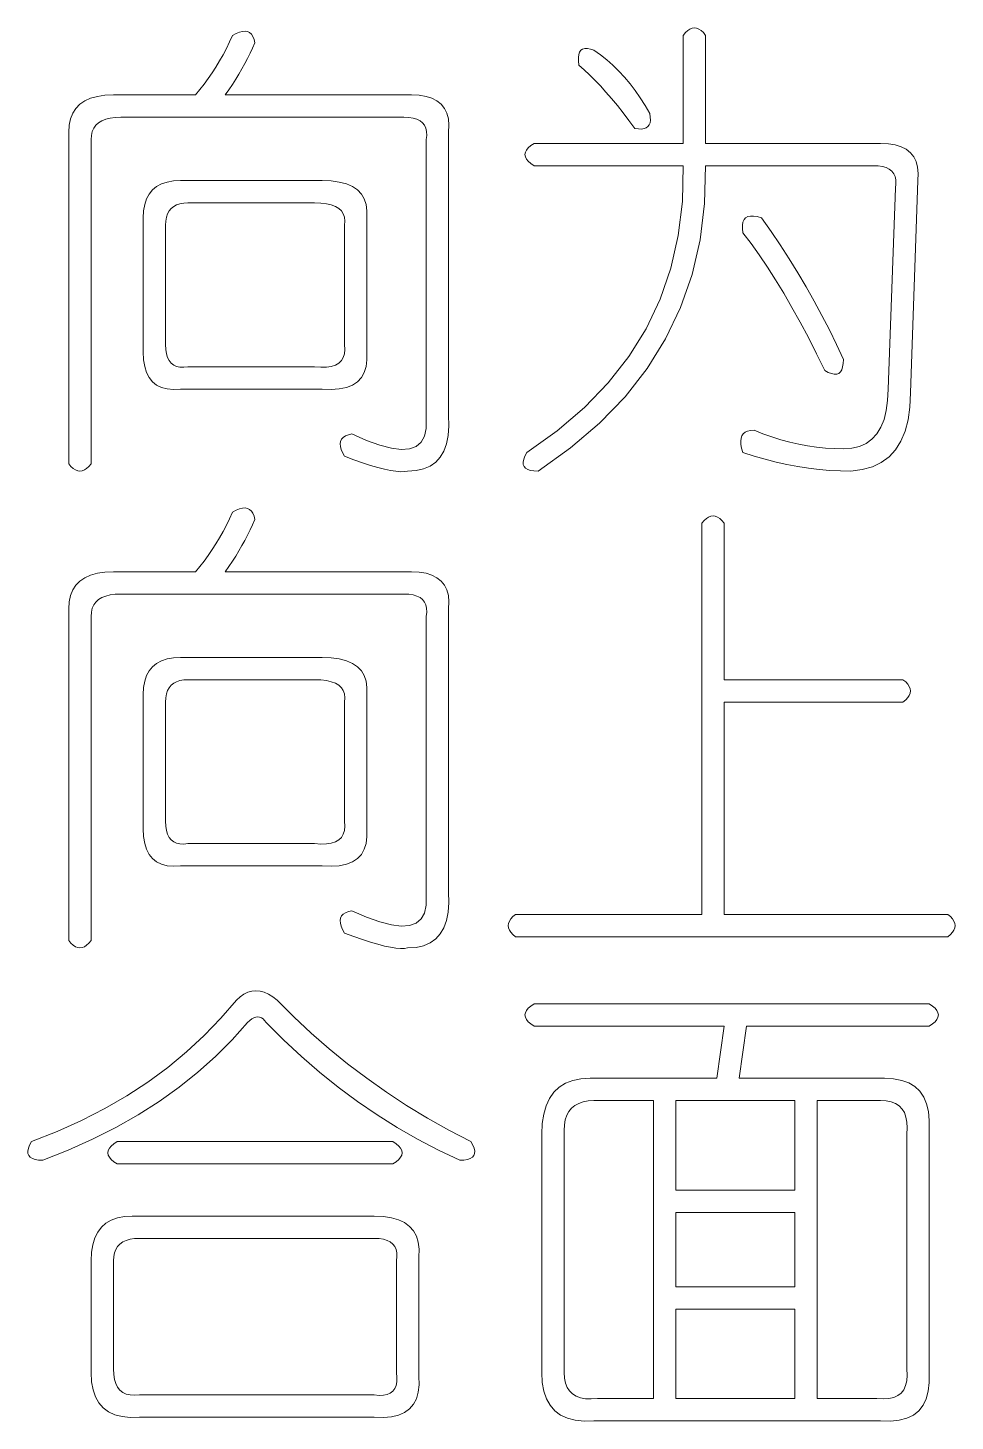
# Model space of a CAD drawing. Extents: x 0 to 297, y 0 to 210.
# Drawn here: x 108.33 to 118.29, y 24.97 to 39.94 of the extents above; entities that cross this region are included whole.
import ezdxf

# ---------------------------------------------------------------- set-up
doc = ezdxf.new("R2010")
doc.units = 0

msp = doc.modelspace()

# ---------------------------------------------------------------- linework, layer by layer
at = {"color": 255, "lineweight": 13}
for points in [[(110.526, 39.855), (110.565, 39.876), (110.6, 39.89), (110.632, 39.898), (110.661, 39.9), (110.686, 39.895), (110.709, 39.884), (110.728, 39.866), (110.744, 39.842), (110.757, 39.812), (110.766, 39.775), (110.741, 39.719), (110.715, 39.663), (110.687, 39.607), (110.657, 39.551), (110.626, 39.495), (110.593, 39.439), (110.559, 39.383), (110.523, 39.327), (110.485, 39.271), (110.446, 39.215), (112.446, 39.215), (112.529, 39.211), (112.603, 39.199), (112.667, 39.179), (112.721, 39.151), (112.766, 39.115), (112.801, 39.071), (112.827, 39.019), (112.843, 38.959), (112.849, 38.891), (112.846, 38.815), (112.846, 35.775), (112.849, 35.661), (112.841, 35.559), (112.823, 35.469), (112.795, 35.391), (112.756, 35.325), (112.707, 35.271), (112.647, 35.229), (112.577, 35.199), (112.497, 35.181), (112.406, 35.175), (112.371, 35.17), (112.328, 35.169), (112.278, 35.173), (112.221, 35.182), (112.156, 35.195), (112.085, 35.214), (112.006, 35.237), (111.92, 35.265), (111.827, 35.298), (111.726, 35.335), (111.705, 35.374), (111.691, 35.409), (111.683, 35.441), (111.681, 35.47), (111.686, 35.495), (111.697, 35.518), (111.715, 35.537), (111.739, 35.553), (111.769, 35.566), (111.806, 35.575), (111.965, 35.505), (112.107, 35.454), (112.231, 35.422), (112.337, 35.409), (112.426, 35.415), (112.497, 35.441), (112.551, 35.486), (112.587, 35.55), (112.605, 35.633), (112.606, 35.735), (112.606, 38.735), (112.611, 38.781), (112.609, 38.822), (112.601, 38.858), (112.587, 38.889), (112.566, 38.915), (112.539, 38.937), (112.505, 38.954), (112.465, 38.966), (112.419, 38.973), (112.366, 38.975), (109.326, 38.975), (109.265, 38.973), (109.211, 38.966), (109.163, 38.954), (109.121, 38.937), (109.086, 38.915), (109.057, 38.889), (109.035, 38.858), (109.019, 38.822), (109.009, 38.781), (109.006, 38.735), (109.006, 35.255), (108.982, 35.226), (108.958, 35.204), (108.934, 35.188), (108.91, 35.178), (108.886, 35.175), (108.862, 35.178), (108.838, 35.188), (108.814, 35.204), (108.79, 35.226), (108.766, 35.255), (108.766, 38.815), (108.771, 38.891), (108.785, 38.959), (108.809, 39.019), (108.843, 39.071), (108.886, 39.115), (108.939, 39.151), (109.001, 39.179), (109.073, 39.199), (109.155, 39.211), (109.246, 39.215), (110.126, 39.215), (110.173, 39.272), (110.219, 39.33), (110.263, 39.39), (110.305, 39.452), (110.346, 39.515), (110.385, 39.58), (110.423, 39.646), (110.459, 39.714), (110.493, 39.784)], [(115.366, 39.855), (115.39, 39.884), (115.414, 39.906), (115.438, 39.922), (115.462, 39.932), (115.486, 39.935), (115.51, 39.932), (115.534, 39.922), (115.558, 39.906), (115.582, 39.884), (115.606, 39.855), (115.606, 38.695), (117.486, 38.695), (117.569, 38.691), (117.643, 38.679), (117.707, 38.659), (117.761, 38.631), (117.806, 38.595), (117.841, 38.551), (117.867, 38.499), (117.883, 38.439), (117.889, 38.371), (117.886, 38.295), (117.806, 36.015), (117.8, 35.863), (117.781, 35.726), (117.749, 35.604), (117.704, 35.497), (117.646, 35.405), (117.576, 35.329), (117.493, 35.268), (117.397, 35.222), (117.288, 35.191), (117.166, 35.175), (117.054, 35.177), (116.941, 35.183), (116.827, 35.193), (116.712, 35.207), (116.596, 35.225), (116.48, 35.247), (116.363, 35.273), (116.245, 35.303), (116.126, 35.337), (116.006, 35.375), (115.993, 35.421), (115.985, 35.462), (115.983, 35.498), (115.987, 35.529), (115.996, 35.555), (116.011, 35.577), (116.031, 35.594), (116.057, 35.606), (116.089, 35.613), (116.126, 35.615), (116.222, 35.577), (116.318, 35.543), (116.414, 35.513), (116.51, 35.487), (116.606, 35.465), (116.702, 35.447), (116.798, 35.433), (116.894, 35.423), (116.99, 35.417), (117.086, 35.415), (117.177, 35.422), (117.259, 35.441), (117.331, 35.473), (117.393, 35.518), (117.446, 35.575), (117.489, 35.646), (117.523, 35.729), (117.547, 35.825), (117.561, 35.934), (117.566, 36.055), (117.646, 38.215), (117.651, 38.261), (117.649, 38.302), (117.641, 38.338), (117.627, 38.369), (117.606, 38.395), (117.579, 38.417), (117.545, 38.434), (117.505, 38.446), (117.459, 38.453), (117.406, 38.455), (115.606, 38.455), (115.595, 38.048), (115.547, 37.658), (115.461, 37.286), (115.337, 36.932), (115.176, 36.595), (114.977, 36.276), (114.741, 35.974), (114.467, 35.69), (114.155, 35.424), (113.806, 35.175), (113.762, 35.177), (113.725, 35.183), (113.695, 35.193), (113.672, 35.207), (113.656, 35.225), (113.648, 35.247), (113.647, 35.273), (113.653, 35.303), (113.666, 35.337), (113.686, 35.375), (114.013, 35.608), (114.304, 35.857), (114.56, 36.123), (114.781, 36.406), (114.966, 36.705), (115.117, 37.022), (115.232, 37.355), (115.312, 37.705), (115.357, 38.072), (115.366, 38.455), (113.766, 38.455), (113.73, 38.479), (113.702, 38.503), (113.682, 38.527), (113.67, 38.551), (113.666, 38.575), (113.67, 38.599), (113.682, 38.623), (113.702, 38.647), (113.73, 38.671), (113.766, 38.695), (115.366, 38.695)], [(114.406, 39.695), (114.477, 39.645), (114.545, 39.591), (114.611, 39.533), (114.675, 39.471), (114.736, 39.405), (114.795, 39.335), (114.851, 39.261), (114.905, 39.183), (114.957, 39.101), (115.006, 39.015), (115.012, 38.978), (115.013, 38.945), (115.009, 38.917), (115, 38.894), (114.986, 38.875), (114.968, 38.862), (114.945, 38.853), (114.917, 38.849), (114.884, 38.85), (114.846, 38.855), (114.783, 38.941), (114.72, 39.023), (114.658, 39.101), (114.597, 39.175), (114.536, 39.245), (114.477, 39.311), (114.418, 39.373), (114.36, 39.431), (114.303, 39.485), (114.246, 39.535), (114.241, 39.58), (114.24, 39.618), (114.244, 39.65), (114.253, 39.676), (114.266, 39.695), (114.285, 39.708), (114.308, 39.714), (114.336, 39.714), (114.369, 39.708)], [(109.966, 38.295), (111.486, 38.295), (111.585, 38.291), (111.672, 38.279), (111.748, 38.259), (111.813, 38.231), (111.866, 38.195), (111.909, 38.151), (111.94, 38.099), (111.96, 38.039), (111.969, 37.971), (111.966, 37.895), (111.966, 36.455), (111.969, 36.372), (111.96, 36.298), (111.94, 36.234), (111.909, 36.18), (111.866, 36.135), (111.813, 36.1), (111.748, 36.074), (111.672, 36.058), (111.585, 36.052), (111.486, 36.055), (109.966, 36.055), (109.89, 36.052), (109.822, 36.058), (109.762, 36.074), (109.71, 36.1), (109.666, 36.135), (109.63, 36.18), (109.602, 36.234), (109.582, 36.298), (109.57, 36.372), (109.566, 36.455), (109.566, 37.895), (109.57, 37.971), (109.582, 38.039), (109.602, 38.099), (109.63, 38.151), (109.666, 38.195), (109.71, 38.231), (109.762, 38.259), (109.822, 38.279), (109.89, 38.291)], [(111.406, 38.055), (110.046, 38.055), (110.001, 38.053), (109.96, 38.046), (109.924, 38.034), (109.893, 38.017), (109.866, 37.995), (109.845, 37.969), (109.828, 37.938), (109.816, 37.902), (109.809, 37.861), (109.806, 37.815), (109.806, 36.535), (109.809, 36.482), (109.816, 36.436), (109.828, 36.396), (109.845, 36.362), (109.866, 36.335), (109.893, 36.314), (109.924, 36.3), (109.96, 36.292), (110.001, 36.29), (110.046, 36.295), (111.406, 36.295), (111.474, 36.29), (111.534, 36.292), (111.586, 36.3), (111.63, 36.314), (111.666, 36.335), (111.694, 36.362), (111.714, 36.396), (111.726, 36.436), (111.73, 36.482), (111.726, 36.535), (111.726, 37.815), (111.73, 37.861), (111.726, 37.902), (111.714, 37.938), (111.694, 37.969), (111.666, 37.995), (111.63, 38.017), (111.586, 38.034), (111.534, 38.046), (111.474, 38.053)], [(116.206, 37.895), (116.309, 37.75), (116.408, 37.604), (116.504, 37.456), (116.597, 37.306), (116.686, 37.155), (116.773, 37.002), (116.856, 36.848), (116.936, 36.692), (117.013, 36.534), (117.086, 36.375), (117.084, 36.331), (117.078, 36.294), (117.068, 36.264), (117.054, 36.241), (117.036, 36.225), (117.014, 36.217), (116.988, 36.216), (116.958, 36.222), (116.924, 36.235), (116.886, 36.255), (116.798, 36.436), (116.71, 36.609), (116.622, 36.775), (116.534, 36.934), (116.446, 37.085), (116.358, 37.23), (116.27, 37.367), (116.182, 37.497), (116.094, 37.62), (116.006, 37.735), (116.001, 37.78), (116.001, 37.818), (116.007, 37.85), (116.019, 37.876), (116.036, 37.895), (116.059, 37.908), (116.087, 37.914), (116.121, 37.914), (116.161, 37.908)], [(110.526, 34.735), (110.565, 34.756), (110.6, 34.77), (110.632, 34.778), (110.661, 34.78), (110.686, 34.775), (110.709, 34.764), (110.728, 34.746), (110.744, 34.722), (110.757, 34.692), (110.766, 34.655), (110.741, 34.599), (110.715, 34.543), (110.687, 34.487), (110.657, 34.431), (110.626, 34.375), (110.593, 34.319), (110.559, 34.263), (110.523, 34.207), (110.485, 34.151), (110.446, 34.095), (112.446, 34.095), (112.529, 34.091), (112.603, 34.079), (112.667, 34.059), (112.721, 34.031), (112.766, 33.995), (112.801, 33.951), (112.827, 33.899), (112.843, 33.839), (112.849, 33.771), (112.846, 33.695), (112.846, 30.655), (112.849, 30.541), (112.841, 30.439), (112.823, 30.349), (112.795, 30.271), (112.756, 30.205), (112.707, 30.151), (112.647, 30.109), (112.577, 30.079), (112.497, 30.061), (112.406, 30.055), (112.371, 30.05), (112.328, 30.049), (112.278, 30.053), (112.221, 30.062), (112.156, 30.075), (112.085, 30.094), (112.006, 30.117), (111.92, 30.145), (111.827, 30.178), (111.726, 30.215), (111.705, 30.254), (111.691, 30.289), (111.683, 30.321), (111.681, 30.35), (111.686, 30.375), (111.697, 30.398), (111.715, 30.417), (111.739, 30.433), (111.769, 30.446), (111.806, 30.455), (111.965, 30.385), (112.107, 30.334), (112.231, 30.302), (112.337, 30.289), (112.426, 30.295), (112.497, 30.321), (112.551, 30.366), (112.587, 30.43), (112.605, 30.513), (112.606, 30.615), (112.606, 33.615), (112.611, 33.661), (112.609, 33.702), (112.601, 33.738), (112.587, 33.769), (112.566, 33.795), (112.539, 33.817), (112.505, 33.834), (112.465, 33.846), (112.419, 33.853), (112.366, 33.855), (109.326, 33.855), (109.265, 33.853), (109.211, 33.846), (109.163, 33.834), (109.121, 33.817), (109.086, 33.795), (109.057, 33.769), (109.035, 33.738), (109.019, 33.702), (109.009, 33.661), (109.006, 33.615), (109.006, 30.135), (108.982, 30.106), (108.958, 30.084), (108.934, 30.068), (108.91, 30.058), (108.886, 30.055), (108.862, 30.058), (108.838, 30.068), (108.814, 30.084), (108.79, 30.106), (108.766, 30.135), (108.766, 33.695), (108.771, 33.771), (108.785, 33.839), (108.809, 33.899), (108.843, 33.951), (108.886, 33.995), (108.939, 34.031), (109.001, 34.059), (109.073, 34.079), (109.155, 34.091), (109.246, 34.095), (110.126, 34.095), (110.173, 34.152), (110.219, 34.21), (110.263, 34.27), (110.305, 34.332), (110.346, 34.395), (110.385, 34.46), (110.423, 34.526), (110.459, 34.594), (110.493, 34.664)], [(115.806, 34.615), (115.806, 32.935), (117.726, 32.935), (117.755, 32.911), (117.777, 32.887), (117.793, 32.863), (117.803, 32.839), (117.806, 32.815), (117.803, 32.791), (117.793, 32.767), (117.777, 32.743), (117.755, 32.719), (117.726, 32.695), (115.806, 32.695), (115.806, 30.415), (118.206, 30.415), (118.235, 30.391), (118.257, 30.367), (118.273, 30.343), (118.283, 30.319), (118.286, 30.295), (118.283, 30.271), (118.273, 30.247), (118.257, 30.223), (118.235, 30.199), (118.206, 30.175), (113.566, 30.175), (113.537, 30.199), (113.515, 30.223), (113.499, 30.247), (113.489, 30.271), (113.486, 30.295), (113.489, 30.319), (113.499, 30.343), (113.515, 30.367), (113.537, 30.391), (113.566, 30.415), (115.566, 30.415), (115.566, 34.615), (115.59, 34.644), (115.614, 34.666), (115.638, 34.682), (115.662, 34.692), (115.686, 34.695), (115.71, 34.692), (115.734, 34.682), (115.758, 34.666), (115.782, 34.644)], [(109.966, 33.175), (111.486, 33.175), (111.585, 33.171), (111.672, 33.159), (111.748, 33.139), (111.813, 33.111), (111.866, 33.075), (111.909, 33.031), (111.94, 32.979), (111.96, 32.919), (111.969, 32.851), (111.966, 32.775), (111.966, 31.335), (111.969, 31.252), (111.96, 31.178), (111.94, 31.114), (111.909, 31.06), (111.866, 31.015), (111.813, 30.98), (111.748, 30.954), (111.672, 30.938), (111.585, 30.932), (111.486, 30.935), (109.966, 30.935), (109.89, 30.932), (109.822, 30.938), (109.762, 30.954), (109.71, 30.98), (109.666, 31.015), (109.63, 31.06), (109.602, 31.114), (109.582, 31.178), (109.57, 31.252), (109.566, 31.335), (109.566, 32.775), (109.57, 32.851), (109.582, 32.919), (109.602, 32.979), (109.63, 33.031), (109.666, 33.075), (109.71, 33.111), (109.762, 33.139), (109.822, 33.159), (109.89, 33.171)], [(111.406, 32.935), (110.046, 32.935), (110.001, 32.933), (109.96, 32.926), (109.924, 32.914), (109.893, 32.897), (109.866, 32.875), (109.845, 32.849), (109.828, 32.818), (109.816, 32.782), (109.809, 32.741), (109.806, 32.695), (109.806, 31.415), (109.809, 31.362), (109.816, 31.316), (109.828, 31.276), (109.845, 31.242), (109.866, 31.215), (109.893, 31.194), (109.924, 31.18), (109.96, 31.172), (110.001, 31.17), (110.046, 31.175), (111.406, 31.175), (111.474, 31.17), (111.534, 31.172), (111.586, 31.18), (111.63, 31.194), (111.666, 31.215), (111.694, 31.242), (111.714, 31.276), (111.726, 31.316), (111.73, 31.362), (111.726, 31.415), (111.726, 32.695), (111.73, 32.741), (111.726, 32.782), (111.714, 32.818), (111.694, 32.849), (111.666, 32.875), (111.63, 32.897), (111.586, 32.914), (111.534, 32.926), (111.474, 32.933)], [(111.006, 29.495), (111.185, 29.314), (111.371, 29.14), (111.563, 28.972), (111.761, 28.81), (111.966, 28.655), (112.177, 28.506), (112.395, 28.364), (112.619, 28.228), (112.849, 28.098), (113.086, 27.975), (113.107, 27.937), (113.12, 27.903), (113.126, 27.873), (113.125, 27.847), (113.116, 27.825), (113.101, 27.807), (113.078, 27.793), (113.048, 27.783), (113.011, 27.777), (112.966, 27.775), (112.737, 27.884), (112.512, 28.001), (112.292, 28.127), (112.077, 28.262), (111.866, 28.405), (111.661, 28.558), (111.46, 28.719), (111.264, 28.889), (111.073, 29.068), (110.886, 29.255), (110.87, 29.277), (110.853, 29.294), (110.835, 29.306), (110.816, 29.313), (110.796, 29.315), (110.776, 29.313), (110.755, 29.306), (110.733, 29.294), (110.71, 29.277), (110.686, 29.255), (110.52, 29.068), (110.342, 28.889), (110.152, 28.719), (109.95, 28.558), (109.736, 28.405), (109.51, 28.262), (109.272, 28.127), (109.022, 28.001), (108.76, 27.884), (108.486, 27.775), (108.442, 27.777), (108.405, 27.783), (108.375, 27.793), (108.352, 27.807), (108.336, 27.825), (108.328, 27.847), (108.327, 27.873), (108.333, 27.903), (108.346, 27.937), (108.366, 27.975), (108.64, 28.084), (108.902, 28.202), (109.152, 28.33), (109.39, 28.468), (109.616, 28.615), (109.83, 28.772), (110.032, 28.938), (110.222, 29.114), (110.4, 29.3), (110.566, 29.495), (110.607, 29.531), (110.648, 29.559), (110.69, 29.579), (110.733, 29.591), (110.776, 29.595), (110.821, 29.591), (110.866, 29.579), (110.912, 29.559), (110.959, 29.531)], [(113.766, 29.455), (118.006, 29.455), (118.042, 29.431), (118.07, 29.407), (118.09, 29.383), (118.102, 29.359), (118.106, 29.335), (118.102, 29.311), (118.09, 29.287), (118.07, 29.263), (118.042, 29.239), (118.006, 29.215), (116.046, 29.215), (115.966, 28.655), (117.526, 28.655), (117.625, 28.65), (117.712, 28.633), (117.788, 28.605), (117.853, 28.566), (117.906, 28.515), (117.949, 28.454), (117.98, 28.381), (118, 28.297), (118.009, 28.202), (118.006, 28.095), (118.006, 25.495), (118.008, 25.389), (117.998, 25.295), (117.976, 25.213), (117.942, 25.143), (117.896, 25.085), (117.838, 25.039), (117.768, 25.005), (117.686, 24.983), (117.592, 24.973), (117.486, 24.975), (114.406, 24.975), (114.3, 24.973), (114.205, 24.983), (114.121, 25.005), (114.048, 25.039), (113.986, 25.085), (113.936, 25.143), (113.897, 25.213), (113.869, 25.295), (113.852, 25.389), (113.846, 25.495), (113.846, 28.055), (113.851, 28.169), (113.867, 28.271), (113.893, 28.361), (113.929, 28.439), (113.976, 28.505), (114.033, 28.559), (114.101, 28.601), (114.179, 28.631), (114.267, 28.649), (114.366, 28.655), (115.726, 28.655), (115.806, 29.215), (113.766, 29.215), (113.73, 29.239), (113.702, 29.263), (113.682, 29.287), (113.67, 29.311), (113.666, 29.335), (113.67, 29.359), (113.682, 29.383), (113.702, 29.407), (113.73, 29.431)], [(115.046, 28.415), (114.406, 28.415), (114.345, 28.412), (114.291, 28.402), (114.243, 28.386), (114.201, 28.364), (114.166, 28.335), (114.137, 28.3), (114.115, 28.258), (114.099, 28.21), (114.089, 28.156), (114.086, 28.095), (114.086, 25.495), (114.09, 25.435), (114.101, 25.382), (114.119, 25.336), (114.144, 25.297), (114.176, 25.265), (114.216, 25.241), (114.263, 25.224), (114.317, 25.214), (114.378, 25.211), (114.446, 25.215), (115.046, 25.215)], [(116.566, 28.415), (115.286, 28.415), (115.286, 27.455), (116.566, 27.455)], [(117.486, 28.415), (116.806, 28.415), (116.806, 25.215), (117.446, 25.215), (117.514, 25.211), (117.574, 25.215), (117.626, 25.227), (117.67, 25.247), (117.706, 25.275), (117.734, 25.311), (117.754, 25.355), (117.766, 25.407), (117.77, 25.467), (117.766, 25.535), (117.766, 28.055), (117.771, 28.124), (117.768, 28.185), (117.758, 28.239), (117.741, 28.286), (117.716, 28.325), (117.685, 28.358), (117.646, 28.383), (117.6, 28.401), (117.547, 28.412)], [(109.286, 27.975), (112.246, 27.975), (112.282, 27.951), (112.31, 27.927), (112.33, 27.903), (112.342, 27.879), (112.346, 27.855), (112.342, 27.831), (112.33, 27.807), (112.31, 27.783), (112.282, 27.759), (112.246, 27.735), (109.286, 27.735), (109.25, 27.759), (109.222, 27.783), (109.202, 27.807), (109.19, 27.831), (109.186, 27.855), (109.19, 27.879), (109.202, 27.903), (109.222, 27.927), (109.25, 27.951)], [(109.446, 27.175), (112.046, 27.175), (112.145, 27.171), (112.232, 27.158), (112.308, 27.136), (112.373, 27.105), (112.426, 27.065), (112.469, 27.017), (112.5, 26.96), (112.52, 26.894), (112.529, 26.819), (112.526, 26.735), (112.526, 25.455), (112.529, 25.364), (112.52, 25.284), (112.5, 25.214), (112.469, 25.154), (112.426, 25.105), (112.373, 25.066), (112.308, 25.038), (112.232, 25.02), (112.145, 25.012), (112.046, 25.015), (109.526, 25.015), (109.427, 25.013), (109.339, 25.022), (109.261, 25.042), (109.193, 25.073), (109.136, 25.115), (109.089, 25.169), (109.053, 25.234), (109.027, 25.31), (109.011, 25.397), (109.006, 25.495), (109.006, 26.695), (109.011, 26.786), (109.024, 26.868), (109.046, 26.94), (109.077, 27.002), (109.116, 27.055), (109.165, 27.098), (109.222, 27.132), (109.288, 27.156), (109.363, 27.17)], [(116.566, 27.215), (115.286, 27.215), (115.286, 26.415), (116.566, 26.415)], [(112.046, 26.935), (109.526, 26.935), (109.473, 26.933), (109.425, 26.926), (109.383, 26.914), (109.347, 26.897), (109.316, 26.875), (109.291, 26.849), (109.271, 26.818), (109.257, 26.782), (109.249, 26.741), (109.246, 26.695), (109.246, 25.535), (109.249, 25.475), (109.257, 25.422), (109.271, 25.376), (109.291, 25.337), (109.316, 25.305), (109.347, 25.281), (109.383, 25.264), (109.425, 25.254), (109.473, 25.251), (109.526, 25.255), (112.046, 25.255), (112.099, 25.25), (112.145, 25.252), (112.185, 25.26), (112.219, 25.274), (112.246, 25.295), (112.267, 25.322), (112.281, 25.356), (112.289, 25.396), (112.291, 25.442), (112.286, 25.495), (112.286, 26.695), (112.291, 26.741), (112.289, 26.782), (112.281, 26.818), (112.267, 26.849), (112.246, 26.875), (112.219, 26.897), (112.185, 26.914), (112.145, 26.926), (112.099, 26.933)], [(116.566, 26.175), (115.286, 26.175), (115.286, 25.215), (116.566, 25.215)]]:
    msp.add_lwpolyline(points, close=True, dxfattribs=at)

doc.saveas('drawing.dxf')
